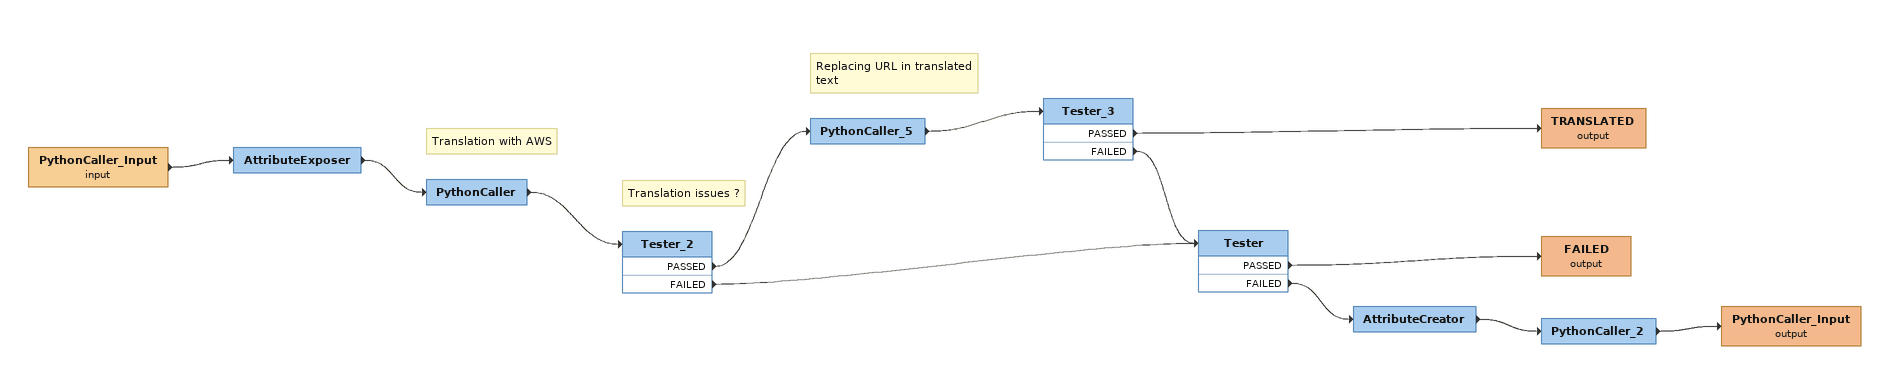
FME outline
PythonCaller_Input (input)
    -> AttributeExposer
AttributeExposer
    -> PythonCaller
Note: Translation with AWS
PythonCaller
    -> Tester_2
Note: Translation issues ?
Tester_2
    PASSED -> PythonCaller_5
    FAILED -> Tester
Note: Replacing URL in translated text
PythonCaller_5
    -> Tester_3
Tester_3
    PASSED -> TRANSLATED (output)
    FAILED -> Tester
TRANSLATED (output)
Tester
    PASSED -> FAILED (output)
    FAILED -> AttributeCreator
FAILED (output)
AttributeCreator
    -> PythonCaller_2
PythonCaller_2
    -> PythonCaller_Input (output)
PythonCaller_Input (output)
